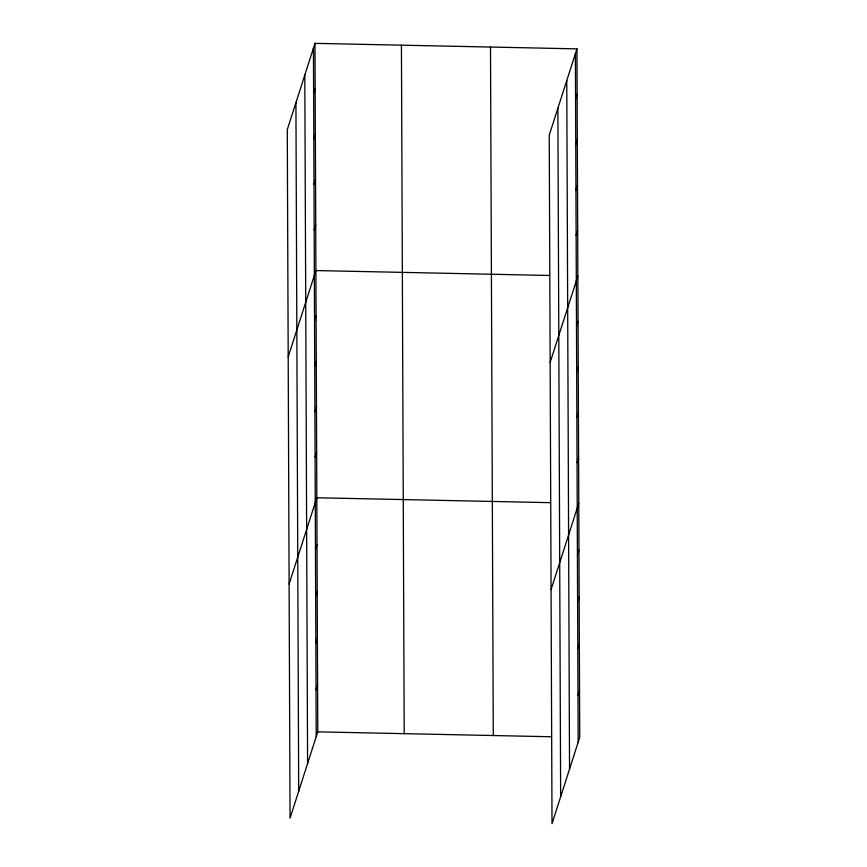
<?xml version="1.0" encoding="UTF-8"?>
<svg xmlns="http://www.w3.org/2000/svg" width="867" height="867" viewBox="0 0 867 867"><rect width="100%" height="100%" fill="white"/><g stroke="black" fill="none" stroke-linecap="round" stroke-linejoin="round"><path stroke-width="1.3" d="M314.981 43.35L287.28 129.649L290.055 818.134L317.766 731.846L314.981 43.35L576.945 48.866L579.72 737.351L552.019 823.65L549.234 135.154L576.945 48.866M313.626 93.603L315.165 88.792M313.811 139.045L315.35 134.233M313.995 184.487L315.534 179.675M314.179 229.928L315.718 225.117M288.202 356.846L315.902 270.558L549.494 275.468M314.537 320.812L316.087 315.989M314.721 366.253L316.271 361.431M314.905 411.684L316.455 406.872M315.089 457.126L316.639 452.314M289.112 584.055L316.823 497.756L550.415 502.665M315.469 549.385L317.008 544.574M315.653 596.203L317.203 591.392M315.837 643.021L317.387 638.21M316.032 689.839L317.582 685.028M575.58 99.12L577.129 94.297M575.764 144.561L577.303 139.739M575.948 189.992L577.487 185.18M576.132 235.434L577.671 230.622M550.155 362.363L577.856 276.064M576.501 326.317L578.04 321.505M576.674 371.759L578.224 366.947M576.858 417.2L578.408 412.389M577.043 462.642L578.592 457.83M551.065 589.56L578.777 503.272M577.422 554.902L578.961 550.079M577.606 601.72L579.156 596.897M577.801 648.538L579.34 643.715M577.986 695.356L579.535 690.533M317.766 731.846L551.358 736.755M575.395 53.678L578.17 742.174M566.758 80.566L569.543 769.062M557.871 108.267L560.646 796.762M490.494 47.046L493.28 735.541M401.432 45.171L404.206 733.666M313.442 48.162L316.217 736.657M304.805 75.05L307.59 763.545M295.918 102.761L298.692 791.246"/></g></svg>
